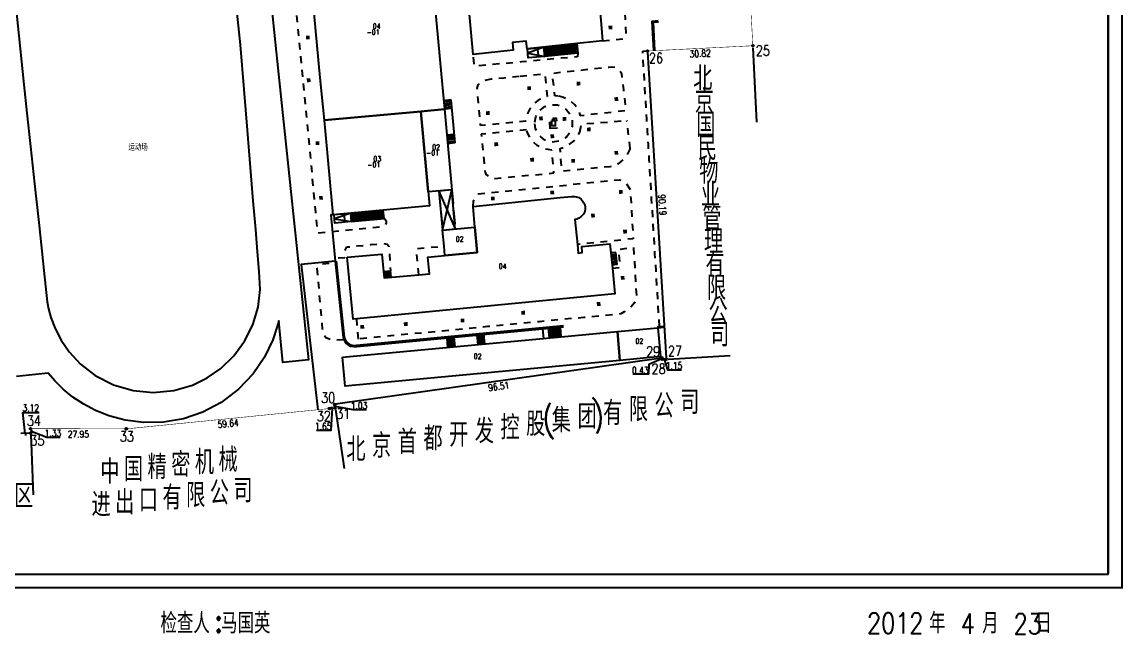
# Model space of a CAD drawing. Extents: x -9390 to -4743, y 24196 to 25839.
# Drawn here: x -6418.5 to -6257.8, y 24864.3 to 24953.7 of the extents above; entities that cross this region are included whole.
import ezdxf
from ezdxf.enums import TextEntityAlignment as Align

# ---------------------------------------------------------------- set-up
doc = ezdxf.new("R2010")
doc.units = 0
doc.header["$MEASUREMENT"] = 0
for name, pattern in [('X5', [3, 2, -1]), ('X6', [2, 1, -1]), ('X87', [7, 5, -2])]:
    doc.linetypes.add(name, pattern=pattern)
doc.layers.get('0').update_dxf_attribs({"linetype": 'CONTINUOUS'})
for name, color, linetype in [('BOUND', 7, 'CONTINUOUS'), ('DLDW', 14, 'CONTINUOUS'), ('DLSS', 5, 'CONTINUOUS'), ('JMD', 6, 'CONTINUOUS'), ('JZD', 1, 'CONTINUOUS'), ('TK', 7, 'CONTINUOUS'), ('YZH', 2, 'CONTINUOUS'), ('ZBTZ', 5, 'CONTINUOUS')]:
    doc.layers.add(name, color=color, linetype=linetype)
doc.styles.add('1', font='romand.shx', dxfattribs={"width": 0.8, "bigfont": 'hzfs.shx'})
doc.styles.add('HZ', font='rs', dxfattribs={"width": 0.8, "bigfont": 'hztxt'})
doc.linetypes.add('X23', pattern='A,8,-1,[148,symbolx.shx,S=1,R=0,X=0,Y=0],-1', length=10)
doc.linetypes.add('X71', pattern='A,5,[150,symbolx.shx,S=1,R=0,X=0,Y=1],5', length=10)
doc.linetypes.add('X72', pattern='A,5,[150,symbolx.shx,S=1,R=0,X=0,Y=0],5', length=10)
doc.linetypes.add('X73', pattern='A,5,[150,symbolx.shx,S=1,R=0,X=0,Y=0.5],5', length=10)

# ---------------------------------------------------------------- blocks, each defined once
blk = doc.blocks.new('GC520')
for p, q in [((-0.56, -1), (-0.56, 1)), ((0.44, -1), (0.44, 1))]:
    blk.add_line(p, q)
blk = doc.blocks.new('GC107')
for p, q in [((-1.5, 0), (1.5, 0)), ((-1, 3), (1, 3)), ((-1, 0), (-1, 3)), ((1, 3), (1, 0))]:
    blk.add_line(p, q)
blk.add_circle((0, 3.5), 0.5)
blk = doc.blocks.new('A$C5A1F6420')
at = {"layer": 'TK', "color": 7, "linetype": 'CONTINUOUS', "const_width": 0.3, "flags": 128}
blk.add_lwpolyline([(2.33, 8.11), (251.33, 8.11), (251.33, 342.11), (2.33, 342.11)], close=True, dxfattribs=at)
at = {"layer": 'TK', "color": 7, "linetype": 'CONTINUOUS', "flags": 128}
blk.add_lwpolyline([(4.33, 10.11), (249.33, 10.11), (249.33, 340.11), (4.33, 340.11)], close=True, dxfattribs=at)

msp = doc.modelspace()

# ---------------------------------------------------------------- linework, layer by layer
at = {"linetype": 'CONTINUOUS', "flags": 128}
for points in [[(-6259.92, 25203.1), (-6259.92, 24873.1)], [(-6325.08, 24904.56), (-6324.85, 24904.62)], [(-6324.75, 24904.68), (-6324.73, 24904.47)], [(-6373.26, 24897.3), (-6373.28, 24897.54)], [(-6372.86, 24897.61), (-6373.07, 24897.59)], [(-6418.05, 24893.64), (-6418.05, 24893.35)], [(-6417.29, 24894), (-6417.02, 24894)]]:
    msp.add_lwpolyline(points, dxfattribs=at)
at = {"layer": 'BOUND', "linetype": 'CONTINUOUS', "flags": 128}
for points in [[(-6337.37, 24949.18), (-6342.21, 24948.71), (-6342.34, 24950.08), (-6337.53, 24950.57)], [(-6357.67, 24929.04), (-6357.13, 24923.33), (-6355.28, 24923.5), (-6355.78, 24929.22)]]:
    msp.add_lwpolyline(points, close=True, dxfattribs=at)
at = {"layer": 'DLDW', "linetype": 'CONTINUOUS'}
for p, q in [((-6343.27, 24949.71), (-6343.19, 24948.89)), ((-6371.52, 24925.47), (-6371.44, 24924.73))]:
    msp.add_line(p, q, dxfattribs=at)
at = {"layer": 'DLDW', "linetype": 'CONTINUOUS', "flags": 128}
for points in [[(-6419.35, 24955.03), (-6418.3, 24944.59), (-6417.84, 24940.43), (-6417.31, 24935.54), (-6416.72, 24930.1), (-6416.06, 24924.03), (-6415.34, 24917.41), (-6414.85, 24912.85), (-6414.65, 24911.81), (-6414.32, 24910.57), (-6413.72, 24908.97), (-6412.84, 24907.26), (-6411.65, 24905.53), (-6410.02, 24903.77), (-6407.85, 24902.09), (-6405.2, 24900.72), (-6402.33, 24899.88), (-6399.38, 24899.6), (-6396.37, 24899.9), (-6393.65, 24900.7), (-6391.52, 24901.73), (-6389.5, 24903.13), (-6387.61, 24904.96), (-6386.05, 24907.09), (-6384.85, 24909.48), (-6384.08, 24912.08), (-6383.77, 24914.65), (-6383.91, 24917.3), (-6384.15, 24920.16), (-6384.42, 24923.43), (-6384.77, 24927.63), (-6385.17, 24932.46), (-6385.62, 24937.93), (-6386.11, 24943.89), (-6386.65, 24950.42), (-6387.1, 24955.03)], [(-6382.01, 24955.03), (-6381.26, 24947.95), (-6376.7, 24904.4), (-6380.47, 24904), (-6381.05, 24910.1), (-6381.26, 24909.23), (-6381.91, 24907.29), (-6383.12, 24904.78), (-6384.8, 24902.32), (-6386.92, 24900.08), (-6389.46, 24898.15), (-6392.12, 24896.75), (-6394.97, 24895.77), (-6397.87, 24895.27), (-6400.78, 24895.21), (-6403.5, 24895.56), (-6405.85, 24896.19), (-6407.89, 24897.02), (-6409.52, 24897.89), (-6411.11, 24898.94), (-6412.54, 24900.12), (-6413.75, 24901.32), (-6414.7, 24902.42), (-6419.33, 24901.94)], [(-6342.34, 24950.08), (-6344.66, 24949.16), (-6342.21, 24948.71)], [(-6370.59, 24925.8), (-6372.91, 24924.97), (-6370.46, 24924.57)]]:
    msp.add_lwpolyline(points, dxfattribs=at)
for points in [[(-6342.34, 24950.08), (-6342.21, 24948.71), (-6344.61, 24948.49), (-6344.72, 24949.83)], [(-6370.59, 24925.8), (-6370.46, 24924.57), (-6372.85, 24924.35), (-6372.97, 24925.59)]]:
    msp.add_lwpolyline(points, close=True, dxfattribs=at)
at = {"layer": 'DLSS', "linetype": 'X6', "flags": 128}
for points in [[(-6365.62, 24925.04), (-6365.38, 24924.71), (-6365.35, 24924.39), (-6365.5, 24924.04), (-6365.98, 24923.78), (-6375.33, 24922.89), (-6375.63, 24925.96), (-6375.97, 24929.47), (-6376.33, 24933.18), (-6376.72, 24937.17), (-6377.13, 24941.35), (-6377.54, 24945.6), (-6377.91, 24949.4), (-6378.32, 24953.59), (-6378.46, 24955.03), (-6379.4, 24964.65), (-6378.9, 24964.69)], [(-6330.51, 24955.03), (-6330.33, 24951.32)], [(-6333.77, 24950.96), (-6330.33, 24951.32)], [(-6337.37, 24949.18), (-6337.41, 24948.66), (-6345.58, 24947.9), (-6352.5, 24947.26), (-6352.66, 24949.01)], [(-6325.47, 24909.27), (-6325.54, 24910.55), (-6325.67, 24912.69), (-6325.81, 24914.97), (-6325.96, 24917.39), (-6326.11, 24919.9), (-6326.27, 24922.48), (-6326.43, 24925.13), (-6326.6, 24927.91), (-6326.77, 24930.79), (-6326.94, 24933.59), (-6327.08, 24935.89), (-6327.2, 24937.85), (-6327.31, 24939.56), (-6327.4, 24941.05), (-6327.5, 24942.71), (-6327.61, 24944.54), (-6327.73, 24946.48), (-6327.85, 24948.58), (-6327.91, 24949.48), (-6327.39, 24949.51)], [(-6340.26, 24942.92), (-6340.75, 24942.96), (-6341.09, 24946.26), (-6335.26, 24946.9), (-6332.86, 24947.15), (-6332.45, 24947.2), (-6331.78, 24947.1), (-6331.38, 24946.84), (-6331.02, 24946.28), (-6330.9, 24945.39), (-6330.72, 24943.82), (-6330.38, 24940.77), (-6337, 24940.04), (-6337.18, 24940.59), (-6337.35, 24940.94), (-6337.82, 24941.62), (-6338.46, 24942.21), (-6339.49, 24942.7), (-6340.26, 24942.92)], [(-6345.82, 24945.81), (-6342.2, 24946.15), (-6341.86, 24942.84), (-6342.47, 24942.61), (-6343, 24942.41), (-6343.87, 24941.74), (-6344.32, 24941.17), (-6344.69, 24940.46), (-6344.86, 24939.89), (-6344.95, 24939.23), (-6351.58, 24938.61), (-6351.93, 24942.47), (-6352, 24943.23), (-6352.07, 24944.08), (-6351.95, 24944.54), (-6351.16, 24945.2), (-6349.98, 24945.41), (-6348.16, 24945.58), (-6345.82, 24945.81)], [(-6343.67, 24939.09), (-6343.5, 24939.88), (-6343.24, 24940.4), (-6342.88, 24940.86), (-6342.19, 24941.37), (-6341.29, 24941.65), (-6340.35, 24941.62), (-6339.61, 24941.35), (-6339.02, 24940.92), (-6338.5, 24940.26), (-6338.21, 24939.42), (-6338.19, 24938.54), (-6338.46, 24937.66), (-6339.04, 24936.9), (-6339.95, 24936.34), (-6341.12, 24936.17), (-6342.2, 24936.48), (-6343.04, 24937.17), (-6343.55, 24938.12), (-6343.67, 24939.09)], [(-6341.4, 24938.15), (-6341.53, 24939.66), (-6340.53, 24939.74), (-6340.4, 24938.23), (-6341.4, 24938.15)], [(-6337.09, 24937.64), (-6336.83, 24938.82), (-6330.21, 24939.34)], [(-6329.73, 24935.25), (-6330.21, 24939.34)], [(-6344.86, 24937.97), (-6351.49, 24937.34), (-6351.24, 24934.78), (-6351.08, 24933.12), (-6350.99, 24932.2), (-6350.89, 24931.71), (-6350.74, 24931.44), (-6350.23, 24931.01), (-6349.85, 24930.89), (-6349.52, 24930.88), (-6348.57, 24930.97), (-6340.87, 24931.68), (-6341.16, 24935), (-6341.69, 24935.09), (-6342.41, 24935.22), (-6343.34, 24935.71), (-6344.09, 24936.41), (-6344.7, 24937.44), (-6344.86, 24937.97)], [(-6329.73, 24935.25), (-6330.19, 24934.34), (-6330.67, 24933.73), (-6331.5, 24933.02), (-6332.22, 24932.64), (-6332.69, 24932.6), (-6334.41, 24932.44), (-6336.5, 24932.24), (-6339.68, 24931.94), (-6339.97, 24935.25), (-6339.37, 24935.42), (-6338.68, 24935.8), (-6337.9, 24936.37), (-6337.49, 24936.89), (-6337.09, 24937.64)], [(-6352.68, 24926.78), (-6352.6, 24927.54), (-6352.44, 24927.94), (-6352.26, 24928.24), (-6351.91, 24928.62), (-6347.45, 24929.07), (-6342.05, 24929.61), (-6336.09, 24930.22), (-6331.32, 24930.7), (-6330.81, 24930.52), (-6330.27, 24930.14), (-6329.75, 24929.28), (-6329.66, 24927.96), (-6329.28, 24922.07), (-6337.44, 24921.24)], [(-6372.37, 24919.26), (-6371.41, 24919.33), (-6371.44, 24919.94), (-6371.32, 24920.5), (-6371.13, 24920.87), (-6369.64, 24921.02), (-6367.59, 24921.21), (-6365.72, 24921.39), (-6365.24, 24921.28), (-6364.99, 24921.01), (-6364.87, 24920.11), (-6364.74, 24917.37)], [(-6332.34, 24917.78), (-6331.19, 24917.91), (-6331.43, 24920.52), (-6329.24, 24920.8), (-6329.05, 24917.56), (-6328.92, 24915.35), (-6328.79, 24913.32), (-6329.12, 24912.73), (-6329.76, 24911.93), (-6330.63, 24911.38), (-6331.1, 24911.09), (-6336.51, 24910.57), (-6342.99, 24909.95), (-6350.55, 24909.23), (-6369.39, 24907.42)], [(-6360.62, 24916.8), (-6360.94, 24920.64), (-6356.93, 24920.99)], [(-6371.57, 24907.31), (-6373.19, 24907.24), (-6374.17, 24907.6), (-6374.59, 24908.22), (-6374.82, 24910.83), (-6375.43, 24917.75), (-6374.7, 24918.41), (-6372.87, 24918.58)], [(-6369.39, 24907.42), (-6369.67, 24910.39)]]:
    msp.add_lwpolyline(points, dxfattribs=at)
at = {"layer": 'JMD', "linetype": 'CONTINUOUS'}
for points in [[(-6358.17, 24955.03), (-6357.87, 24951.95), (-6357.48, 24947.73), (-6356.86, 24941), (-6360.29, 24940.68), (-6374.35, 24939.4), (-6374.99, 24945.57), (-6375.89, 24955.03), (-6376.83, 24964.89), (-6376.14, 24964.96), (-6365.6, 24965.99), (-6359.76, 24966.57), (-6359.36, 24966.61), (-6358.57, 24959.08), (-6358.28, 24956.37), (-6358.3, 24956.37)], [(-6374.35, 24939.4), (-6360.29, 24940.68), (-6359.03, 24926.86), (-6373.09, 24925.58)], [(-6360.29, 24940.68), (-6356.86, 24941), (-6355.78, 24929.22), (-6359.22, 24928.9)], [(-6371.07, 24919.36), (-6365.98, 24919.83), (-6365.76, 24917.27), (-6365.68, 24916.38), (-6360.62, 24916.8), (-6359.04, 24916.93), (-6359.27, 24919.36), (-6356.81, 24919.6), (-6352.06, 24920.07), (-6352.4, 24923.75), (-6352.68, 24926.78), (-6339.98, 24928.08), (-6338.28, 24928.25), (-6337.8, 24928.26), (-6337.22, 24928.08), (-6336.9, 24927.87), (-6336.41, 24927.17), (-6336.31, 24926.8), (-6336.31, 24926.38), (-6336.37, 24926.07), (-6336.55, 24925.68), (-6336.92, 24925.26), (-6337.22, 24925.06), (-6337.54, 24924.93), (-6337.81, 24924.87), (-6337.44, 24921.24), (-6337.31, 24919.98), (-6336.73, 24920.04), (-6336.81, 24920.93), (-6332.69, 24921.32), (-6332.34, 24917.78), (-6331.96, 24914.02), (-6369.67, 24910.39), (-6370.18, 24910.34)], [(-6357.13, 24923.33), (-6352.4, 24923.75), (-6352.06, 24920.07), (-6356.81, 24919.6), (-6356.92, 24920.99)], [(-6371.73, 24904.76), (-6339.34, 24907.79), (-6331.6, 24908.51), (-6331.24, 24904.29), (-6371.37, 24900.54)], [(-6331.6, 24908.51), (-6325.69, 24909.08), (-6325.33, 24904.86), (-6331.24, 24904.29)]]:
    msp.add_lwpolyline(points, close=True, dxfattribs=at)
msp.add_lwpolyline([(-6334.14, 24955.03), (-6333.99, 24953.42), (-6333.77, 24950.96), (-6336.54, 24950.68), (-6337.53, 24950.57), (-6344.72, 24949.83), (-6344.8, 24949.82), (-6344.92, 24950.94), (-6346.91, 24950.73), (-6346.8, 24949.62), (-6352.66, 24949.01), (-6353.2, 24954.88)], dxfattribs=at)
at = {"layer": 'JZD', "linetype": 'X87', "const_width": 0.075, "flags": 128}
for points in [[(-6316.01, 25029.41), (-6311.83, 24950.39)], [(-6316.01, 25029.41), (-6311.83, 24950.39)], [(-6311.94, 24950.26), (-6327.09, 24949.5)], [(-6373.77, 24897.25), (-6403.19, 24894.31)], [(-6403.44, 24894.3), (-6417.17, 24894.33)]]:
    msp.add_lwpolyline(points, dxfattribs=at)
at = {"layer": 'JZD', "linetype": 'CONTINUOUS', "flags": 128}
for points in [[(-6311.8, 24949.97), (-6311.27, 24939.12)], [(-6327.21, 24949.37), (-6324.48, 24904.61)], [(-6324.18, 24904.46), (-6315.12, 24905)], [(-6325.1, 24904.54), (-6327.03, 24903.72), (-6327.07, 24902.27), (-6329.33, 24902.27)], [(-6324.79, 24904.46), (-6324.3, 24902.92), (-6322.22, 24902.92)], [(-6418.09, 24893.63), (-6418.44, 24896.71), (-6416.04, 24896.71)], [(-6375.56, 24894.11), (-6373.42, 24894.11), (-6373.2, 24897.31)], [(-6372.88, 24897.63), (-6370.25, 24897.15), (-6368.26, 24897.15)], [(-6372.78, 24897.14), (-6371.48, 24888.53)], [(-6417.28, 24894.01), (-6414.92, 24893.1), (-6412.99, 24893.1)], [(-6417.26, 24893.46), (-6416.91, 24884.67)]]:
    msp.add_lwpolyline(points, dxfattribs=at)
at = {"layer": 'JZD', "linetype": 'X73', "const_width": 0.075, "flags": 128}
msp.add_lwpolyline([(-6327.21, 24949.37), (-6324.48, 24904.61)], dxfattribs=at)
at = {"layer": 'JZD', "linetype": 'CONTINUOUS', "const_width": 0.075, "flags": 128}
for points in [[(-6327.21, 24949.37), (-6324.48, 24904.61)], [(-6325.23, 24904.64), (-6372.76, 24897.89)], [(-6325.08, 24904.57), (-6325.07, 24904.54)], [(-6324.6, 24904.48), (-6324.92, 24904.46)], [(-6372.95, 24897.35), (-6373.52, 24897.28)], [(-6372.87, 24897.75), (-6372.84, 24897.48)], [(-6417.39, 24893.66), (-6418.7, 24893.61)], [(-6417.29, 24894.21), (-6417.27, 24893.79)]]:
    msp.add_lwpolyline(points, dxfattribs=at)
at = {"layer": 'JZD', "linetype": 'X73', "flags": 128}
msp.add_lwpolyline([(-6327.21, 24949.37), (-6324.48, 24904.61)], dxfattribs=at)
at = {"layer": 'JZD', "linetype": 'X72', "flags": 128}
msp.add_lwpolyline([(-6325.23, 24904.64), (-6372.76, 24897.89)], dxfattribs=at)
at = {"layer": 'JZD', "linetype": 'X71', "flags": 128}
msp.add_lwpolyline([(-6417.39, 24893.66), (-6418.7, 24893.61)], dxfattribs=at)
at = {"layer": 'JZD', "linetype": 'CONTINUOUS'}
for centre, radius in [((-6311.82, 24950.27), 0.125), ((-6311.82, 24950.27), 0.125), ((-6311.82, 24950.27), 0.125), ((-6311.82, 24950.27), 0.125), ((-6311.82, 24950.27), 0.125), ((-6311.82, 24950.27), 0.1), ((-6311.82, 24950.27), 0.1), ((-6311.82, 24950.27), 0.1), ((-6327.21, 24949.5), 0.125), ((-6327.21, 24949.5), 0.125), ((-6327.21, 24949.5), 0.125), ((-6327.21, 24949.5), 0.125), ((-6327.21, 24949.5), 0.125), ((-6327.21, 24949.5), 0.125), ((-6327.21, 24949.5), 0.125), ((-6327.21, 24949.5), 0.125), ((-6327.21, 24949.5), 0.125), ((-6325.11, 24904.66), 0.125), ((-6325.11, 24904.66), 0.125), ((-6325.11, 24904.66), 0.125), ((-6325.11, 24904.66), 0.125), ((-6325.11, 24904.66), 0.125), ((-6325.11, 24904.66), 0.125), ((-6325.11, 24904.66), 0.125), ((-6325.05, 24904.45), 0.125), ((-6325.05, 24904.45), 0.125), ((-6325.05, 24904.45), 0.125), ((-6325.05, 24904.45), 0.125), ((-6325.05, 24904.45), 0.125), ((-6325.05, 24904.45), 0.125), ((-6325.05, 24904.45), 0.125), ((-6324.48, 24904.48), 0.125), ((-6324.48, 24904.48), 0.125), ((-6324.48, 24904.48), 0.125), ((-6324.48, 24904.48), 0.125), ((-6324.48, 24904.48), 0.125), ((-6324.48, 24904.48), 0.125), ((-6324.48, 24904.48), 0.125), ((-6324.48, 24904.48), 0.125), ((-6324.48, 24904.48), 0.125), ((-6324.48, 24904.48), 0.125), ((-6324.48, 24904.48), 0.125), ((-6373.65, 24897.26), 0.125), ((-6373.65, 24897.26), 0.125), ((-6373.65, 24897.26), 0.125), ((-6373.65, 24897.26), 0.125), ((-6373.65, 24897.26), 0.125), ((-6373.65, 24897.26), 0.125), ((-6373.65, 24897.26), 0.125), ((-6373.65, 24897.26), 0.125), ((-6373.65, 24897.26), 0.125), ((-6373.65, 24897.26), 0.125), ((-6373.65, 24897.26), 0.125), ((-6372.89, 24897.87), 0.125), ((-6372.89, 24897.87), 0.125), ((-6372.89, 24897.87), 0.125), ((-6372.89, 24897.87), 0.125), ((-6372.89, 24897.87), 0.125), ((-6372.89, 24897.87), 0.125), ((-6372.89, 24897.87), 0.125), ((-6372.83, 24897.36), 0.125), ((-6372.83, 24897.36), 0.125), ((-6372.83, 24897.36), 0.125), ((-6372.83, 24897.36), 0.125), ((-6372.83, 24897.36), 0.125), ((-6372.83, 24897.36), 0.125), ((-6372.83, 24897.36), 0.125), ((-6417.29, 24894.33), 0.125), ((-6417.29, 24894.33), 0.1), ((-6417.29, 24894.33), 0.1), ((-6417.29, 24894.33), 0.1), ((-6417.27, 24893.67), 0.125), ((-6417.27, 24893.67), 0.1), ((-6417.27, 24893.67), 0.1), ((-6417.27, 24893.67), 0.1), ((-6403.32, 24894.3), 0.125), ((-6403.32, 24894.3), 0.1), ((-6403.32, 24894.3), 0.1), ((-6403.32, 24894.3), 0.1)]:
    msp.add_circle(centre, radius, dxfattribs=at)
for p in [(-6311.82, 24950.27), (-6311.82, 24950.27), (-6311.82, 24950.27), (-6327.21, 24949.5), (-6327.21, 24949.5), (-6325.11, 24904.66), (-6325.11, 24904.66), (-6325.11, 24904.66), (-6325.11, 24904.66), (-6325.11, 24904.66), (-6325.11, 24904.66), (-6325.11, 24904.66), (-6325.11, 24904.66), (-6325.11, 24904.66), (-6325.11, 24904.66), (-6325.11, 24904.66), (-6325.11, 24904.66), (-6325.05, 24904.45), (-6325.05, 24904.45), (-6325.05, 24904.45), (-6325.05, 24904.45), (-6325.05, 24904.45), (-6325.05, 24904.45), (-6325.05, 24904.45), (-6325.05, 24904.45), (-6325.05, 24904.45), (-6325.05, 24904.45), (-6325.05, 24904.45), (-6325.05, 24904.45), (-6324.48, 24904.48), (-6324.48, 24904.48), (-6324.48, 24904.48), (-6324.48, 24904.48), (-6324.48, 24904.48), (-6324.48, 24904.48), (-6324.48, 24904.48), (-6324.48, 24904.48), (-6324.48, 24904.48), (-6324.48, 24904.48), (-6324.48, 24904.48), (-6324.48, 24904.48), (-6324.48, 24904.48), (-6324.48, 24904.48), (-6373.65, 24897.26), (-6373.65, 24897.26), (-6373.65, 24897.26), (-6373.65, 24897.26), (-6373.65, 24897.26), (-6373.65, 24897.26), (-6373.65, 24897.26), (-6373.65, 24897.26), (-6373.65, 24897.26), (-6373.65, 24897.26), (-6373.65, 24897.26), (-6373.65, 24897.26), (-6372.89, 24897.87), (-6372.89, 24897.87), (-6372.89, 24897.87), (-6372.89, 24897.87), (-6372.89, 24897.87), (-6372.89, 24897.87), (-6372.89, 24897.87), (-6372.89, 24897.87), (-6372.89, 24897.87), (-6372.89, 24897.87), (-6372.89, 24897.87), (-6372.89, 24897.87), (-6372.83, 24897.36), (-6372.83, 24897.36), (-6372.83, 24897.36), (-6372.83, 24897.36), (-6372.83, 24897.36), (-6372.83, 24897.36), (-6372.83, 24897.36), (-6372.83, 24897.36), (-6372.83, 24897.36), (-6372.83, 24897.36), (-6372.83, 24897.36), (-6372.83, 24897.36), (-6417.29, 24894.33), (-6417.29, 24894.33), (-6417.29, 24894.33), (-6417.27, 24893.67), (-6417.27, 24893.67), (-6417.27, 24893.67), (-6403.32, 24894.3), (-6403.32, 24894.3), (-6403.32, 24894.3)]:
    msp.add_point(p, dxfattribs=at)
at = {"layer": 'YZH', "linetype": 'CONTINUOUS'}
for p, q in [((-6341.96, 24948.74), (-6342.09, 24950.1)), ((-6341.71, 24948.76), (-6341.84, 24950.13)), ((-6341.46, 24948.78), (-6341.59, 24950.15)), ((-6341.21, 24948.81), (-6341.34, 24950.18)), ((-6340.96, 24948.83), (-6341.09, 24950.2)), ((-6340.71, 24948.86), (-6340.84, 24950.23)), ((-6340.46, 24948.88), (-6340.59, 24950.26)), ((-6340.21, 24948.91), (-6340.35, 24950.28)), ((-6339.96, 24948.93), (-6340.1, 24950.31)), ((-6339.71, 24948.96), (-6339.85, 24950.33)), ((-6339.46, 24948.98), (-6339.6, 24950.36)), ((-6339.21, 24949), (-6339.35, 24950.38)), ((-6338.96, 24949.03), (-6339.1, 24950.41)), ((-6338.71, 24949.05), (-6338.85, 24950.44)), ((-6338.46, 24949.08), (-6338.61, 24950.46)), ((-6338.21, 24949.1), (-6338.36, 24950.49)), ((-6337.96, 24949.13), (-6338.11, 24950.51)), ((-6337.71, 24949.15), (-6337.86, 24950.54)), ((-6337.46, 24949.18), (-6337.61, 24950.57)), ((-6357.67, 24929.04), (-6355.28, 24923.5)), ((-6357.13, 24923.33), (-6355.78, 24929.22))]:
    msp.add_line(p, q, dxfattribs=at)
at = {"layer": 'YZH', "linetype": 'X5'}
for p, q in [((-6357.67, 24929.04), (-6357.13, 24923.33)), ((-6355.78, 24929.22), (-6355.28, 24923.5))]:
    msp.add_line(p, q, dxfattribs=at)
at = {"layer": 'YZH', "linetype": 'CONTINUOUS', "flags": 128}
for points in [[(-6325.63, 24953.88), (-6326.58, 24953.83), (-6326.34, 24949.56)], [(-6325.62, 24953.7), (-6326.39, 24953.66), (-6326.17, 24949.57)], [(-6326.3, 24952), (-6326.48, 24951.99)], [(-6337.37, 24949.18), (-6342.21, 24948.71), (-6342.34, 24950.08), (-6337.53, 24950.57)], [(-6355.88, 24942.34), (-6356.98, 24942.24)], [(-6355.86, 24942.1), (-6356.96, 24942)], [(-6355.84, 24941.86), (-6356.93, 24941.75)], [(-6355.3, 24936.06), (-6355.88, 24942.34)], [(-6355.81, 24941.61), (-6356.91, 24941.51)], [(-6355.79, 24941.36), (-6356.89, 24941.26)], [(-6355.77, 24941.1), (-6356.86, 24941)], [(-6355.42, 24937.3), (-6356.51, 24937.19)], [(-6355.39, 24937.05), (-6356.49, 24936.95)], [(-6355.37, 24936.8), (-6356.47, 24936.7)], [(-6355.35, 24936.55), (-6356.44, 24936.45)], [(-6355.32, 24936.3), (-6356.42, 24936.2)], [(-6355.3, 24936.06), (-6356.4, 24935.96)], [(-6370.32, 24925.83), (-6370.21, 24924.59)], [(-6370.08, 24925.86), (-6369.96, 24924.61)], [(-6369.83, 24925.88), (-6369.71, 24924.64)], [(-6369.58, 24925.9), (-6369.46, 24924.66)], [(-6369.33, 24925.92), (-6369.21, 24924.68)], [(-6369.08, 24925.95), (-6368.96, 24924.71)], [(-6368.83, 24925.97), (-6368.72, 24924.73)], [(-6368.58, 24925.99), (-6368.47, 24924.75)], [(-6368.33, 24926.02), (-6368.22, 24924.77)], [(-6368.08, 24926.04), (-6367.97, 24924.8)], [(-6367.84, 24926.06), (-6367.72, 24924.82)], [(-6367.59, 24926.09), (-6367.47, 24924.84)], [(-6367.34, 24926.11), (-6367.22, 24924.87)], [(-6367.09, 24926.13), (-6366.97, 24924.89)], [(-6366.84, 24926.16), (-6366.72, 24924.91)], [(-6366.59, 24926.18), (-6366.47, 24924.94)], [(-6366.34, 24926.2), (-6366.23, 24924.96)], [(-6366.09, 24926.23), (-6365.98, 24924.98)], [(-6365.84, 24926.25), (-6365.73, 24925.01)], [(-6370.46, 24924.57), (-6365.62, 24925.04)], [(-6331.82, 24920.07), (-6332.56, 24920)], [(-6331.79, 24919.79), (-6332.53, 24919.71)], [(-6331.76, 24919.54), (-6332.51, 24919.46)], [(-6331.74, 24919.29), (-6332.48, 24919.22)], [(-6331.63, 24918.3), (-6331.82, 24920.07)], [(-6372.82, 24918.8), (-6371.65, 24907.66), (-6371.52, 24907.25), (-6371.37, 24906.98), (-6371.21, 24906.79), (-6370.91, 24906.55), (-6370.57, 24906.39), (-6370.08, 24906.31), (-6369.66, 24906.35), (-6339.46, 24909.21)], [(-6372.65, 24918.82), (-6371.48, 24907.7), (-6371.36, 24907.32), (-6371.22, 24907.08), (-6371.08, 24906.91), (-6370.82, 24906.7), (-6370.52, 24906.56), (-6370.08, 24906.49), (-6369.68, 24906.52), (-6339.48, 24909.38)], [(-6331.71, 24919.04), (-6332.46, 24918.97)], [(-6331.69, 24918.8), (-6332.43, 24918.72)], [(-6331.66, 24918.55), (-6332.41, 24918.47)], [(-6331.63, 24918.3), (-6332.38, 24918.22)], [(-6372.5, 24917.4), (-6372.67, 24917.38)], [(-6365.76, 24917.29), (-6364.76, 24917.37)], [(-6365.51, 24917.31), (-6365.43, 24916.4)], [(-6365.26, 24917.33), (-6365.18, 24916.42)], [(-6365.01, 24917.35), (-6364.93, 24916.44)], [(-6364.76, 24917.37), (-6364.68, 24916.46)], [(-6372.23, 24914.91), (-6372.41, 24914.89)], [(-6371.97, 24912.43), (-6372.15, 24912.41)], [(-6371.71, 24909.94), (-6371.89, 24909.92)], [(-6354.41, 24907.97), (-6354.39, 24907.79)], [(-6351.95, 24906.61), (-6352.09, 24908.01)], [(-6351.92, 24908.2), (-6351.91, 24908.03)], [(-6351.71, 24906.63), (-6351.84, 24908.04)], [(-6351.46, 24906.66), (-6351.59, 24908.06)], [(-6351.21, 24906.68), (-6351.34, 24908.08)], [(-6350.96, 24906.7), (-6351.09, 24908.11)], [(-6349.43, 24908.44), (-6349.42, 24908.26)], [(-6346.94, 24908.67), (-6346.93, 24908.5)], [(-6344.45, 24908.91), (-6344.44, 24908.74)], [(-6342.36, 24907.51), (-6342.49, 24908.92)], [(-6341.97, 24909.15), (-6341.95, 24908.97)], [(-6341.71, 24908.99), (-6341.58, 24907.58)], [(-6341.47, 24909.02), (-6341.33, 24907.61)], [(-6341.22, 24909.04), (-6341.08, 24907.63)], [(-6340.97, 24909.06), (-6340.84, 24907.66)], [(-6340.72, 24909.09), (-6340.59, 24907.69)], [(-6340.47, 24909.11), (-6340.34, 24907.71)], [(-6340.22, 24909.13), (-6340.09, 24907.74)], [(-6339.97, 24909.16), (-6339.84, 24907.77)], [(-6325.7, 24909.25), (-6324.77, 24909.32)], [(-6325.7, 24909.25), (-6325.69, 24909.08)], [(-6325.69, 24909.08), (-6324.76, 24909.15)], [(-6325.29, 24909.29), (-6325.27, 24909.11)], [(-6371.4, 24907.46), (-6371.57, 24907.41)], [(-6369.34, 24906.55), (-6369.33, 24906.38)], [(-6366.85, 24906.79), (-6366.84, 24906.62)], [(-6364.37, 24907.02), (-6364.35, 24906.85)], [(-6361.88, 24907.26), (-6361.86, 24907.09)], [(-6359.39, 24907.5), (-6359.37, 24907.32)], [(-6356.9, 24907.73), (-6356.88, 24907.56)], [(-6356.34, 24906.2), (-6356.47, 24907.6)], [(-6356.09, 24906.23), (-6356.22, 24907.62)], [(-6355.84, 24906.25), (-6355.97, 24907.64)], [(-6355.59, 24906.27), (-6355.72, 24907.67)], [(-6355.47, 24907.69), (-6355.34, 24906.29)]]:
    msp.add_lwpolyline(points, dxfattribs=at)
at = {"layer": 'YZH', "linetype": 'X23'}
msp.add_lwpolyline([(-6373.09, 24925.58), (-6373.45, 24925.54), (-6372.82, 24918.8), (-6377.8, 24918.3), (-6375.34, 24897.09)], dxfattribs=at)

# ---------------------------------------------------------------- block references
at = {"linetype": 'CONTINUOUS'}
msp.add_blockref('A$C5A1F6420', (-6509.25, 24862.98), dxfattribs=at)
at = {"layer": 'DLDW', "linetype": 'CONTINUOUS', "xscale": 0.25, "yscale": 0.25, "zscale": 0.25}
msp.add_blockref('GC107', (-6340.94, 24938.59), dxfattribs=at)
at = {"layer": 'ZBTZ', "linetype": 'CONTINUOUS', "xscale": 0.25, "yscale": 0.25, "zscale": 0.25, "rotation": 2.361091808748585}
for p in [(-6332.58, 24952.92), (-6376.77, 24951.46), (-6376.64, 24945.22), (-6337.24, 24944.73), (-6344.45, 24944.06), (-6331.72, 24942.48), (-6350.49, 24940.43), (-6342.72, 24939.66), (-6339.29, 24939.57), (-6341.06, 24937.04), (-6335.73, 24938.05), (-6375.36, 24936.04), (-6349.25, 24935.87), (-6344.02, 24933.62), (-6338.02, 24933.46), (-6331.72, 24934.63), (-6341.07, 24928.83), (-6331.07, 24928.91), (-6374.85, 24928.05), (-6349.76, 24927.96), (-6335.12, 24925.45), (-6330.44, 24923.11), (-6330.79, 24916.36), (-6334.29, 24912.54), (-6345.32, 24911.27), (-6362.47, 24909.61), (-6354.18, 24910.12), (-6368.82, 24909.21)]:
    msp.add_blockref('GC520', p, dxfattribs=at)

# ---------------------------------------------------------------- texts
at = {"color": 0, "linetype": 'CONTINUOUS', "width": 0.8}
for s, height, style, p in [('检查人 马国英', 3, 'HZ', (-6398.32, 24864.41)), ('年   月   日', 3, 'HZ', (-6286.09, 24864.41)), (':', 3.5, '1', (-6390.5, 24864.53)), ('2012', 3, 'HZ', (-6295.14, 24864.41)), ('4', 3, 'HZ', (-6281.47, 24864.35)), ('23', 3, 'HZ', (-6273.74, 24864.33))]:
    msp.add_text(s, height=height, dxfattribs=dict(at, style=style)).set_placement(p)
at = {"layer": 'DLDW', "linetype": 'CONTINUOUS', "style": 'HZ', "width": 0.8}
msp.add_text('运动场', height=0.875, dxfattribs=at).set_placement((-6401.59, 24935.5), align=Align.MIDDLE)
at = {"layer": 'JMD', "linetype": 'CONTINUOUS', "style": 'HZ', "width": 0.8}
for s, p in [('04', (-6366.17, 24952.75)), ('-01', (-6366.32, 24951.89)), ('02', (-6357.5, 24935.07)), ('03', (-6366.1, 24933.36)), ('-01', (-6357.64, 24934.25)), ('-01', (-6366.23, 24932.52)), ('02', (-6354.06, 24921.65)), ('04', (-6347.78, 24917.68)), ('02', (-6327.82, 24906.75)), ('02', (-6351.43, 24904.53))]:
    msp.add_text(s, height=0.75, dxfattribs=at).set_placement(p, align=Align.RIGHT)
at = {"layer": 'JZD', "linetype": 'CONTINUOUS', "style": 'HZ', "width": 0.8}
for s, p in [('25', (-6310.35, 24949.55)), ('26', (-6325.96, 24948.47)), ('29', (-6326.38, 24905.58)), ('27', (-6323.19, 24905.67)), ('28', (-6325.58, 24903.07)), ('30', (-6373.84, 24898.84)), ('32', (-6374.48, 24896.15)), ('31', (-6371.65, 24896.51)), ('34', (-6416.8, 24895.49)), ('33', (-6403.24, 24893.2)), ('35', (-6416.3, 24892.61))]:
    msp.add_text(s, height=1.5, dxfattribs=at).set_placement(p, align=Align.MIDDLE)
at = {"layer": 'JZD', "color": 7, "linetype": 'CONTINUOUS', "style": 'HZ', "width": 0.8}
for s, rotation, p in [('30.82', 2.8656, (-6319.51, 24949.13)), ('90.19', 273.4796, (-6325.03, 24927.02)), ('96.51', 8.0791, (-6348.93, 24900.5)), ('59.64', 5.7073, (-6388.45, 24895.07)), ('27.95', 359.8442, (-6410.31, 24893.53))]:
    msp.add_text(s, height=1, rotation=rotation, dxfattribs=at).set_placement(p, align=Align.MIDDLE)
at = {"layer": 'JZD', "color": 0, "linetype": 'CONTINUOUS', "style": 'HZ', "width": 0.8}
for s, p in [('北', (-6320.53, 24943.74)), ('京', (-6320.31, 24940.34)), ('国', (-6320.09, 24936.94)), ('民', (-6319.86, 24933.54)), ('物', (-6319.64, 24930.13)), ('业', (-6319.41, 24926.73)), ('管', (-6319.19, 24923.33)), ('理', (-6318.96, 24919.92)), ('有', (-6318.74, 24916.52)), ('限', (-6318.52, 24913.12)), ('公', (-6318.29, 24909.72)), ('司', (-6318.07, 24906.31)), ('司', (-6322.43, 24896.45)), ('有', (-6333.68, 24894.86)), ('限', (-6329.93, 24895.39)), ('公', (-6326.18, 24895.92)), ('股', (-6344.93, 24893.27)), ('集', (-6341.18, 24893.8)), ('团', (-6337.43, 24894.33)), ('开', (-6356.18, 24891.68)), ('发', (-6352.43, 24892.21)), ('控', (-6348.68, 24892.74)), ('京', (-6367.43, 24890.09)), ('首', (-6363.68, 24890.62)), ('都', (-6359.93, 24891.15)), ('械', (-6389.85, 24888.02)), ('北', (-6371.18, 24889.56)), ('国', (-6403.66, 24886.64)), ('精', (-6400.21, 24886.98)), ('密', (-6396.75, 24887.33)), ('机', (-6393.3, 24887.67)), ('中', (-6407.12, 24886.29)), ('司', (-6387.67, 24883.54)), ('出', (-6404.94, 24881.82)), ('口', (-6401.49, 24882.16)), ('有', (-6398.03, 24882.51)), ('限', (-6394.58, 24882.85)), ('公', (-6391.12, 24883.2)), ('进', (-6408.39, 24881.47))]:
    msp.add_text(s, height=3.5, dxfattribs=at).set_placement(p)
at = {"layer": 'JZD', "color": 7, "linetype": 'CONTINUOUS', "style": 'HZ', "width": 0.8}
for s, p in [('0.43', (-6328.27, 24902.84)), ('1.15', (-6323.33, 24903.52)), ('3.12', (-6417.26, 24897.36)), ('1.03', (-6369.32, 24897.71)), ('1.65', (-6374.56, 24894.68)), ('1.33', (-6414.03, 24893.67))]:
    msp.add_text(s, height=1, dxfattribs=at).set_placement(p, align=Align.MIDDLE)
at = {"layer": 'JZD', "color": 0, "linetype": 'CONTINUOUS', "style": 'HZ', "width": 0.8}
for s, rotation, p in [(')', 6.885, (-6335.09, 24894.72)), ('(', 5.049, (-6342.36, 24893.82))]:
    msp.add_text(s, height=3.5, rotation=rotation, dxfattribs=at).set_placement(p)
msp.add_text('稻香园小区', height=3.5, dxfattribs=at).set_placement((-6423.89, 24884.67), align=Align.MIDDLE)

doc.saveas('drawing.dxf')
